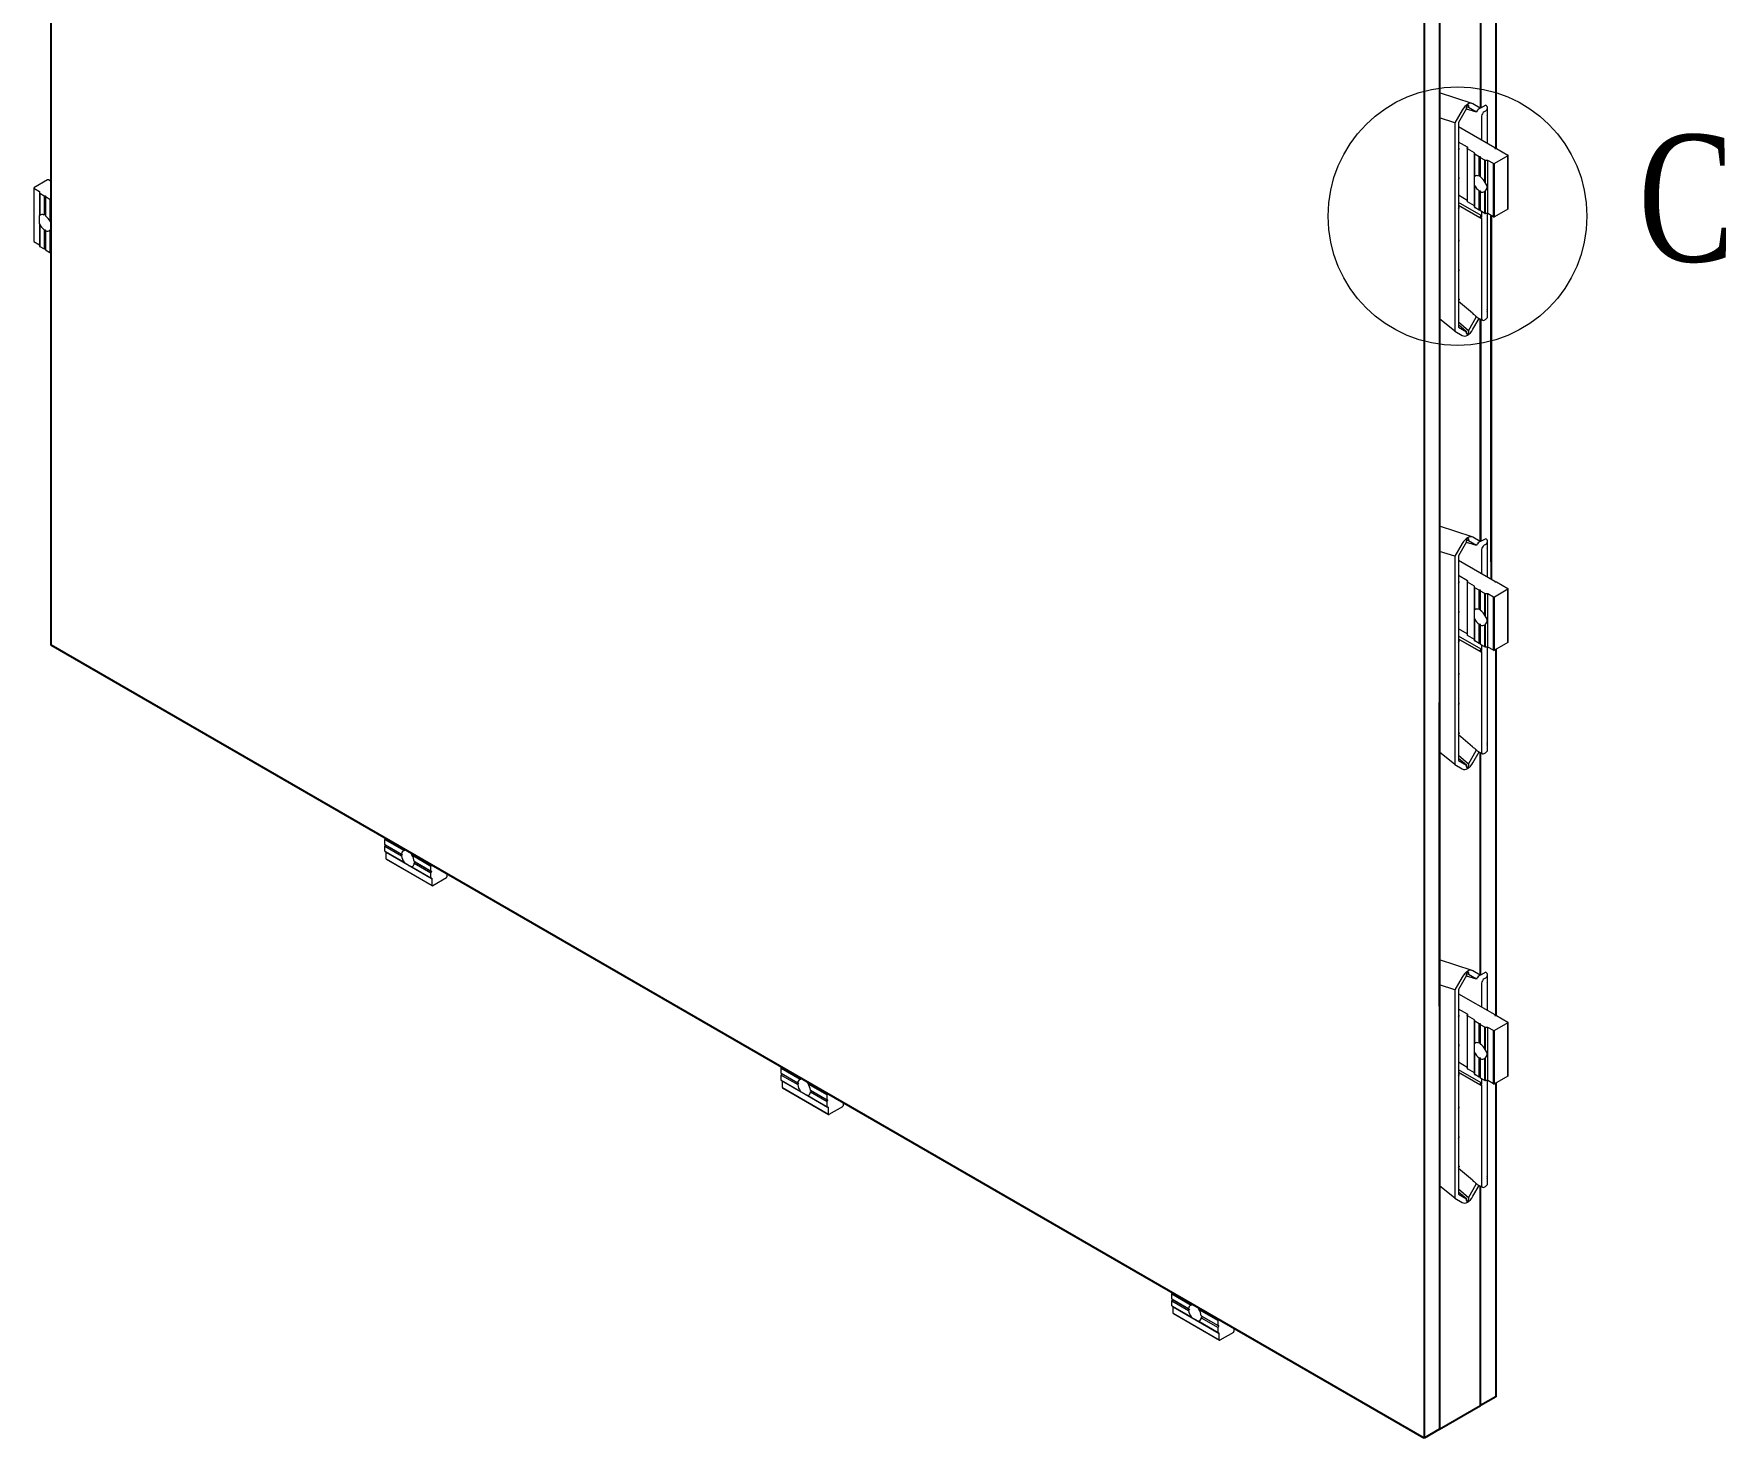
# Model space of a CAD drawing. Header units: millimetres. Extents: x 1489 to 1909, y -347 to 297.
# Drawn here: x 1538.5 to 1585.22, y 43.48 to 82.23 of the extents above; entities that cross this region are included whole.
import ezdxf

# ---------------------------------------------------------------- set-up
doc = ezdxf.new("R2010")
doc.units = ezdxf.units.MM
doc.linetypes.add('CENTER', pattern=[10.16, 6.35, -1.27, 1.27, -1.27])
doc.layers.add('aksesuar', color=1, linetype='Continuous')
doc.styles.add('SLDTEXTSTYLE3', font='TXT', dxfattribs={"width": 0.75})

msp = doc.modelspace()

# ---------------------------------------------------------------- linework, layer by layer
at = {"color": 7, "linetype": 'Continuous', "lineweight": 15}
for p, q in [((1578.204, 80.305), (1577.305, 80.598)), ((1577.722, 79.77), (1577.305, 79.906)), ((1577.927, 80.125), (1577.722, 79.77)), ((1578.051, 80.165), (1577.828, 79.78)), ((1578.209, 80.1), (1578.042, 80.151)), ((1578.101, 80.194), (1578.045, 80.211)), ((1578.327, 80.064), (1578.101, 80.194)), ((1578.429, 80.178), (1578.224, 80.296)), ((1578.429, 80.178), (1578.394, 80.157)), ((1578.436, 80.174), (1578.429, 80.178)), ((1578.578, 80.255), (1578.436, 80.174)), ((1578.464, 79.953), (1578.464, 79.299)), ((1578.571, 80.096), (1578.535, 80.076)), ((1578.622, 79.985), (1578.622, 79.208)), ((1578.629, 80.015), (1578.629, 80.178)), ((1577.722, 79.77), (1577.722, 74.021)), ((1577.828, 79.78), (1577.828, 79.056)), ((1577.828, 79.666), (1578.832, 79.086)), ((1578.078, 79.097), (1577.828, 79.242)), ((1577.828, 79.08), (1577.849, 79.067)), ((1577.843, 79.048), (1577.828, 79.056)), ((1577.828, 79.021), (1577.843, 79.048)), ((1577.828, 79.021), (1577.828, 78.24)), ((1577.843, 79.048), (1577.849, 79.067)), ((1578.07, 79.066), (1578.07, 77.596)), ((1578.072, 79.071), (1578.082, 79.084)), ((1578.268, 78.947), (1578.076, 79.058)), ((1578.076, 77.588), (1578.076, 79.058)), ((1578.832, 79.086), (1578.832, 79.062)), ((1578.832, 79.062), (1578.875, 79.062)), ((1578.875, 79.062), (1579.193, 78.878)), ((1578.268, 78.911), (1578.268, 78.947)), ((1578.268, 78.281), (1578.268, 78.911)), ((1578.394, 78.833), (1578.274, 78.903)), ((1578.274, 78.29), (1578.274, 78.903)), ((1578.436, 78.833), (1578.394, 78.833)), ((1578.394, 78.301), (1578.394, 78.833)), ((1578.436, 78.809), (1578.436, 78.833)), ((1578.556, 78.739), (1578.436, 78.809)), ((1578.436, 78.277), (1578.436, 78.809)), ((1578.556, 78.127), (1578.556, 78.739)), ((1578.633, 78.736), (1578.571, 78.736)), ((1578.571, 78.107), (1578.571, 78.736)), ((1578.79, 78.646), (1578.633, 78.736)), ((1578.633, 77.266), (1578.633, 78.736)), ((1578.79, 77.176), (1578.79, 78.646)), ((1579.193, 78.862), (1578.818, 78.646)), ((1578.818, 77.176), (1578.818, 78.646)), ((1579.193, 77.392), (1579.193, 78.862)), ((1579.199, 77.4), (1579.199, 78.87)), ((1538.874, 78.196), (1538.499, 77.98)), ((1538.98, 78.151), (1538.902, 78.196)), ((1577.828, 78.263), (1577.849, 78.251)), ((1577.843, 78.231), (1577.828, 78.24)), ((1577.828, 78.204), (1577.843, 78.231)), ((1577.828, 78.204), (1577.828, 77.423)), ((1577.843, 78.231), (1577.849, 78.251)), ((1578.268, 78.071), (1578.268, 78.281)), ((1578.268, 77.441), (1578.268, 78.071)), ((1578.274, 77.433), (1578.274, 78.045)), ((1538.499, 77.964), (1538.656, 77.873)), ((1538.499, 77.964), (1538.499, 76.494)), ((1538.656, 77.873), (1538.656, 77.837)), ((1538.656, 77.837), (1538.656, 77.207)), ((1538.661, 77.829), (1538.782, 77.759)), ((1538.661, 77.829), (1538.661, 77.216)), ((1538.782, 77.759), (1538.824, 77.759)), ((1538.782, 77.759), (1538.782, 77.227)), ((1538.824, 77.759), (1538.824, 77.735)), ((1538.824, 77.735), (1538.944, 77.666)), ((1538.824, 77.735), (1538.824, 77.203)), ((1538.944, 77.666), (1538.944, 77.053)), ((1538.958, 77.662), (1538.98, 77.662)), ((1538.958, 77.662), (1538.958, 77.033)), ((1578.07, 77.632), (1577.828, 77.772)), ((1578.45, 77.21), (1577.828, 77.569)), ((1578.268, 77.477), (1578.076, 77.588)), ((1578.394, 77.364), (1578.394, 77.896)), ((1578.436, 77.871), (1578.436, 77.894)), ((1578.436, 77.339), (1578.436, 77.871)), ((1578.556, 77.27), (1578.556, 77.882)), ((1578.571, 77.266), (1578.571, 77.896)), ((1538.656, 76.997), (1538.656, 77.207)), ((1578.415, 77.148), (1577.828, 77.487)), ((1578.45, 77.128), (1577.828, 77.487)), ((1577.828, 77.446), (1577.849, 77.434)), ((1577.843, 77.415), (1577.828, 77.423)), ((1577.828, 77.388), (1577.843, 77.415)), ((1577.828, 77.388), (1577.828, 76.525)), ((1577.843, 77.415), (1577.849, 77.434)), ((1578.394, 77.364), (1578.274, 77.433)), ((1578.436, 77.364), (1578.394, 77.364)), ((1578.415, 77.148), (1578.45, 77.21)), ((1578.449, 77.152), (1578.415, 77.148)), ((1578.45, 77.128), (1578.415, 77.148)), ((1578.556, 77.27), (1578.436, 77.339)), ((1578.464, 77.178), (1578.449, 77.152)), ((1578.449, 77.152), (1578.464, 77.143)), ((1578.45, 77.21), (1578.464, 77.178)), ((1578.464, 77.143), (1578.45, 77.128)), ((1578.464, 77.323), (1578.464, 77.178)), ((1578.464, 77.143), (1578.464, 74.368)), ((1578.633, 77.266), (1578.571, 77.266)), ((1578.622, 77.266), (1578.622, 74.563)), ((1578.79, 77.176), (1578.633, 77.266)), ((1579.193, 77.392), (1578.818, 77.176)), ((1538.656, 76.997), (1538.656, 76.367)), ((1538.661, 76.971), (1538.661, 76.359)), ((1538.782, 76.822), (1538.782, 76.29)), ((1538.824, 76.797), (1538.824, 76.82)), ((1538.824, 76.797), (1538.824, 76.265)), ((1538.944, 76.808), (1538.944, 76.196)), ((1538.958, 76.822), (1538.958, 76.192)), ((1538.499, 76.494), (1538.656, 76.403)), ((1538.661, 76.359), (1538.782, 76.29)), ((1538.782, 76.29), (1538.824, 76.29)), ((1538.824, 76.265), (1538.944, 76.196)), ((1538.958, 76.192), (1538.98, 76.192)), ((1577.828, 76.548), (1577.849, 76.536)), ((1577.843, 76.516), (1577.828, 76.525)), ((1577.828, 76.49), (1577.843, 76.516)), ((1577.828, 76.49), (1577.828, 75.709)), ((1577.843, 76.516), (1577.849, 76.536)), ((1577.828, 75.732), (1577.849, 75.719)), ((1577.843, 75.7), (1577.828, 75.709)), ((1577.828, 75.673), (1577.843, 75.7)), ((1577.843, 75.7), (1577.849, 75.719)), ((1577.828, 75.673), (1577.828, 74.892)), ((1577.828, 74.915), (1577.849, 74.903)), ((1577.843, 74.883), (1577.828, 74.892)), ((1577.828, 74.857), (1577.843, 74.883)), ((1577.828, 74.857), (1577.828, 74.133)), ((1578.209, 74.515), (1577.828, 74.839)), ((1577.849, 74.903), (1577.843, 74.883)), ((1577.722, 74.021), (1577.305, 74.367)), ((1578.101, 74.033), (1578.327, 74.425)), ((1578.224, 74.074), (1578.397, 74.373)), ((1578.344, 74.404), (1578.485, 74.322)), ((1578.535, 74.327), (1578.571, 74.348)), ((1578.629, 74.429), (1578.629, 74.593)), ((1577.722, 74.021), (1577.927, 73.903)), ((1578.101, 74.033), (1577.828, 74.274)), ((1578.051, 74.005), (1577.828, 74.193)), ((1577.828, 74.133), (1578.051, 74.005)), ((1578.204, 68.345), (1577.305, 68.639)), ((1578.101, 68.235), (1578.045, 68.251)), ((1578.327, 68.104), (1578.101, 68.235)), ((1578.429, 68.218), (1578.224, 68.337)), ((1578.429, 68.218), (1578.394, 68.198)), ((1578.436, 68.214), (1578.429, 68.218)), ((1578.578, 68.296), (1578.436, 68.214)), ((1578.629, 68.055), (1578.629, 68.218)), ((1577.722, 67.81), (1577.305, 67.946)), ((1577.927, 68.165), (1577.722, 67.81)), ((1577.722, 67.81), (1577.722, 62.061)), ((1578.051, 68.206), (1577.828, 67.82)), ((1577.828, 67.82), (1577.828, 67.097)), ((1578.209, 68.141), (1578.042, 68.192)), ((1578.464, 67.994), (1578.464, 67.339)), ((1578.571, 68.137), (1578.535, 68.116)), ((1578.622, 68.025), (1578.622, 67.248)), ((1577.828, 67.706), (1578.832, 67.127)), ((1578.078, 67.137), (1577.828, 67.282)), ((1577.828, 67.12), (1577.849, 67.108)), ((1577.843, 67.088), (1577.828, 67.097)), ((1577.828, 67.061), (1577.843, 67.088)), ((1577.828, 67.061), (1577.828, 66.28)), ((1577.843, 67.088), (1577.849, 67.108)), ((1578.07, 67.106), (1578.07, 65.637)), ((1578.072, 67.111), (1578.082, 67.124)), ((1578.268, 66.987), (1578.076, 67.098)), ((1578.076, 65.628), (1578.076, 67.098)), ((1578.268, 66.951), (1578.268, 66.987)), ((1578.268, 66.322), (1578.268, 66.951)), ((1578.394, 66.874), (1578.274, 66.943)), ((1578.274, 66.331), (1578.274, 66.943)), ((1578.436, 66.874), (1578.394, 66.874)), ((1578.394, 66.341), (1578.394, 66.874)), ((1578.436, 66.849), (1578.436, 66.874)), ((1578.556, 66.78), (1578.436, 66.849)), ((1578.436, 66.317), (1578.436, 66.849)), ((1579.193, 66.902), (1578.818, 66.686)), ((1578.832, 67.127), (1578.832, 67.102)), ((1578.832, 67.102), (1578.875, 67.102)), ((1578.875, 67.102), (1579.193, 66.919)), ((1579.193, 65.433), (1579.193, 66.902)), ((1579.199, 65.441), (1579.199, 66.91)), ((1578.556, 66.167), (1578.556, 66.78)), ((1578.633, 66.776), (1578.571, 66.776)), ((1578.571, 66.147), (1578.571, 66.776)), ((1578.79, 66.686), (1578.633, 66.776)), ((1578.633, 65.307), (1578.633, 66.776)), ((1578.79, 65.216), (1578.79, 66.686)), ((1578.818, 65.216), (1578.818, 66.686)), ((1577.828, 66.303), (1577.849, 66.291)), ((1577.843, 66.271), (1577.828, 66.28)), ((1577.828, 66.245), (1577.843, 66.271)), ((1577.828, 66.245), (1577.828, 65.464)), ((1577.843, 66.271), (1577.849, 66.291)), ((1578.268, 66.111), (1578.268, 66.322)), ((1578.268, 65.481), (1578.268, 66.111)), ((1578.274, 65.473), (1578.274, 66.086)), ((1578.394, 65.404), (1578.394, 65.936)), ((1578.436, 65.912), (1578.436, 65.935)), ((1578.436, 65.379), (1578.436, 65.912)), ((1578.556, 65.31), (1578.556, 65.922)), ((1578.571, 65.307), (1578.571, 65.936)), ((1578.07, 65.673), (1577.828, 65.812)), ((1578.45, 65.25), (1577.828, 65.609)), ((1578.415, 65.189), (1577.828, 65.528)), ((1578.45, 65.168), (1577.828, 65.528)), ((1577.828, 65.487), (1577.849, 65.475)), ((1577.843, 65.455), (1577.828, 65.464)), ((1577.828, 65.428), (1577.843, 65.455)), ((1577.828, 65.428), (1577.828, 64.566)), ((1577.843, 65.455), (1577.849, 65.475)), ((1578.268, 65.518), (1578.076, 65.628)), ((1578.394, 65.404), (1578.274, 65.473)), ((1578.436, 65.404), (1578.394, 65.404)), ((1579.193, 65.433), (1578.818, 65.216)), ((1578.415, 65.189), (1578.45, 65.25)), ((1578.449, 65.192), (1578.415, 65.189)), ((1578.45, 65.168), (1578.415, 65.189)), ((1578.556, 65.31), (1578.436, 65.379)), ((1578.464, 65.219), (1578.449, 65.192)), ((1578.449, 65.192), (1578.464, 65.183)), ((1578.45, 65.25), (1578.464, 65.219)), ((1578.464, 65.183), (1578.45, 65.168)), ((1578.464, 65.363), (1578.464, 65.219)), ((1578.464, 65.183), (1578.464, 62.408)), ((1578.633, 65.307), (1578.571, 65.307)), ((1578.622, 65.307), (1578.622, 62.603)), ((1578.79, 65.216), (1578.633, 65.307)), ((1577.828, 64.589), (1577.849, 64.576)), ((1577.843, 64.557), (1577.828, 64.566)), ((1577.828, 64.53), (1577.843, 64.557)), ((1577.828, 64.53), (1577.828, 63.749)), ((1577.843, 64.557), (1577.849, 64.576)), ((1577.828, 63.772), (1577.849, 63.76)), ((1577.843, 63.74), (1577.828, 63.749)), ((1577.828, 63.714), (1577.843, 63.74)), ((1577.828, 63.714), (1577.828, 62.932)), ((1577.843, 63.74), (1577.849, 63.76)), ((1577.828, 62.956), (1577.849, 62.943)), ((1577.843, 62.924), (1577.828, 62.932)), ((1577.828, 62.897), (1577.843, 62.924)), ((1577.828, 62.897), (1577.828, 62.173)), ((1578.209, 62.556), (1577.828, 62.88)), ((1577.849, 62.943), (1577.843, 62.924)), ((1578.629, 62.47), (1578.629, 62.633)), ((1577.722, 62.061), (1577.305, 62.407)), ((1578.101, 62.074), (1577.828, 62.314)), ((1578.051, 62.045), (1577.828, 62.233)), ((1577.828, 62.173), (1578.051, 62.045)), ((1578.101, 62.074), (1578.327, 62.466)), ((1578.224, 62.114), (1578.397, 62.414)), ((1578.344, 62.444), (1578.485, 62.363)), ((1578.535, 62.368), (1578.571, 62.388)), ((1577.722, 62.061), (1577.927, 61.943)), ((1548.189, 59.999), (1548.719, 59.693)), ((1548.189, 59.86), (1548.189, 59.999)), ((1548.189, 59.86), (1548.65, 59.594)), ((1548.21, 59.848), (1548.189, 59.86)), ((1548.189, 59.811), (1548.21, 59.848)), ((1548.189, 59.811), (1548.65, 59.545)), ((1548.189, 59.672), (1548.189, 59.811)), ((1548.193, 60.013), (1548.204, 60.031)), ((1548.193, 60.013), (1548.738, 59.698)), ((1548.21, 59.848), (1548.67, 59.583)), ((1548.189, 59.672), (1548.719, 59.366)), ((1548.193, 59.663), (1548.738, 59.348)), ((1548.224, 59.645), (1548.193, 59.663)), ((1548.224, 59.645), (1549.497, 58.91)), ((1548.224, 59.464), (1548.224, 59.645)), ((1548.224, 59.464), (1549.497, 58.729)), ((1548.228, 59.455), (1549.501, 58.72)), ((1548.921, 59.593), (1549.466, 59.278)), ((1548.931, 59.57), (1549.462, 59.264)), ((1549.001, 59.391), (1549.462, 59.125)), ((1549.001, 59.342), (1549.462, 59.076)), ((1549.023, 59.378), (1549.483, 59.113)), ((1548.921, 59.243), (1549.466, 58.928)), ((1548.931, 59.244), (1549.462, 58.938)), ((1549.462, 59.125), (1549.462, 59.264)), ((1549.483, 59.113), (1549.462, 59.125)), ((1549.462, 59.076), (1549.483, 59.113)), ((1549.462, 58.938), (1549.462, 59.076)), ((1549.466, 59.278), (1549.476, 59.297)), ((1549.497, 58.91), (1549.466, 58.928)), ((1549.497, 58.729), (1549.497, 58.91)), ((1549.886, 58.938), (1549.511, 58.721)), ((1549.9, 59.052), (1549.9, 58.962)), ((1578.204, 56.38), (1577.305, 56.674)), ((1577.927, 56.2), (1577.722, 55.845)), ((1578.051, 56.241), (1577.828, 55.855)), ((1578.209, 56.176), (1578.042, 56.227)), ((1578.101, 56.27), (1578.045, 56.286)), ((1578.327, 56.139), (1578.101, 56.27)), ((1578.429, 56.253), (1578.224, 56.372)), ((1578.429, 56.253), (1578.394, 56.233)), ((1578.436, 56.249), (1578.429, 56.253)), ((1578.578, 56.331), (1578.436, 56.249)), ((1578.571, 56.172), (1578.535, 56.151)), ((1578.629, 56.09), (1578.629, 56.253)), ((1577.722, 55.845), (1577.305, 55.981)), ((1577.722, 55.845), (1577.722, 50.096)), ((1577.828, 55.855), (1577.828, 55.132)), ((1577.828, 55.741), (1578.832, 55.162)), ((1578.464, 56.029), (1578.464, 55.374)), ((1578.622, 56.06), (1578.622, 55.283)), ((1578.078, 55.172), (1577.828, 55.317)), ((1577.828, 55.155), (1577.849, 55.143)), ((1577.843, 55.123), (1577.828, 55.132)), ((1577.843, 55.123), (1577.849, 55.143)), ((1578.07, 55.141), (1578.07, 53.672)), ((1578.072, 55.146), (1578.082, 55.159)), ((1578.268, 55.022), (1578.076, 55.133)), ((1578.076, 53.663), (1578.076, 55.133)), ((1578.832, 55.162), (1578.832, 55.137)), ((1578.832, 55.137), (1578.875, 55.137)), ((1578.875, 55.137), (1579.193, 54.954)), ((1577.828, 55.096), (1577.843, 55.123)), ((1577.828, 55.096), (1577.828, 54.315)), ((1578.268, 54.986), (1578.268, 55.022)), ((1578.268, 54.357), (1578.268, 54.986)), ((1578.394, 54.909), (1578.274, 54.978)), ((1578.274, 54.366), (1578.274, 54.978)), ((1578.436, 54.909), (1578.394, 54.909)), ((1578.394, 54.376), (1578.394, 54.909)), ((1578.436, 54.884), (1578.436, 54.909)), ((1578.556, 54.815), (1578.436, 54.884)), ((1578.436, 54.352), (1578.436, 54.884)), ((1578.556, 54.202), (1578.556, 54.815)), ((1578.633, 54.811), (1578.571, 54.811)), ((1578.571, 54.182), (1578.571, 54.811)), ((1578.79, 54.721), (1578.633, 54.811)), ((1578.633, 53.342), (1578.633, 54.811)), ((1578.79, 53.251), (1578.79, 54.721)), ((1579.193, 54.937), (1578.818, 54.721)), ((1578.818, 53.251), (1578.818, 54.721)), ((1579.193, 53.468), (1579.193, 54.937)), ((1579.199, 53.476), (1579.199, 54.945)), ((1577.828, 54.338), (1577.849, 54.326)), ((1577.843, 54.306), (1577.828, 54.315)), ((1577.828, 54.28), (1577.843, 54.306)), ((1577.828, 54.28), (1577.828, 53.499)), ((1577.843, 54.306), (1577.849, 54.326)), ((1578.268, 54.146), (1578.268, 54.357)), ((1578.07, 53.708), (1577.828, 53.847)), ((1578.268, 53.516), (1578.268, 54.146)), ((1578.274, 53.508), (1578.274, 54.121)), ((1578.394, 53.439), (1578.394, 53.971)), ((1578.436, 53.947), (1578.436, 53.97)), ((1578.436, 53.414), (1578.436, 53.947)), ((1578.556, 53.345), (1578.556, 53.957)), ((1578.571, 53.342), (1578.571, 53.971)), ((1559.127, 53.684), (1559.657, 53.378)), ((1559.127, 53.546), (1559.127, 53.684)), ((1559.127, 53.546), (1559.588, 53.28)), ((1559.148, 53.533), (1559.127, 53.546)), ((1559.127, 53.497), (1559.148, 53.533)), ((1559.127, 53.497), (1559.588, 53.231)), ((1559.127, 53.358), (1559.127, 53.497)), ((1559.127, 53.358), (1559.657, 53.052)), ((1559.131, 53.698), (1559.142, 53.717)), ((1559.131, 53.698), (1559.676, 53.384)), ((1559.131, 53.349), (1559.676, 53.034)), ((1559.162, 53.331), (1559.131, 53.349)), ((1559.148, 53.533), (1559.608, 53.268)), ((1559.162, 53.331), (1560.435, 52.596)), ((1559.162, 53.15), (1559.162, 53.331)), ((1559.859, 53.278), (1560.404, 52.964)), ((1578.45, 53.285), (1577.828, 53.644)), ((1578.415, 53.224), (1577.828, 53.563)), ((1578.45, 53.203), (1577.828, 53.563)), ((1577.828, 53.522), (1577.849, 53.51)), ((1577.843, 53.49), (1577.828, 53.499)), ((1577.828, 53.463), (1577.843, 53.49)), ((1577.828, 53.463), (1577.828, 52.601)), ((1577.843, 53.49), (1577.849, 53.51)), ((1578.268, 53.553), (1578.076, 53.663)), ((1578.394, 53.439), (1578.274, 53.508)), ((1578.436, 53.439), (1578.394, 53.439)), ((1578.415, 53.224), (1578.45, 53.285)), ((1578.556, 53.345), (1578.436, 53.414)), ((1578.45, 53.285), (1578.464, 53.254)), ((1578.464, 53.398), (1578.464, 53.254)), ((1578.633, 53.342), (1578.571, 53.342)), ((1578.622, 53.342), (1578.622, 50.638)), ((1578.79, 53.251), (1578.633, 53.342)), ((1579.193, 53.468), (1578.818, 53.251)), ((1559.162, 53.15), (1560.435, 52.415)), ((1559.167, 53.14), (1560.439, 52.406)), ((1559.859, 52.929), (1560.404, 52.614)), ((1559.869, 53.256), (1560.4, 52.95)), ((1559.869, 52.929), (1560.4, 52.623)), ((1559.939, 53.077), (1560.4, 52.811)), ((1559.939, 53.028), (1560.4, 52.762)), ((1559.961, 53.064), (1560.421, 52.799)), ((1560.4, 52.811), (1560.4, 52.95)), ((1560.421, 52.799), (1560.4, 52.811)), ((1560.4, 52.762), (1560.421, 52.799)), ((1560.404, 52.964), (1560.415, 52.982)), ((1578.449, 53.227), (1578.415, 53.224)), ((1578.45, 53.203), (1578.415, 53.224)), ((1578.464, 53.254), (1578.449, 53.227)), ((1578.449, 53.227), (1578.464, 53.218)), ((1578.464, 53.218), (1578.45, 53.203)), ((1578.464, 53.218), (1578.464, 50.443)), ((1560.4, 52.623), (1560.4, 52.762)), ((1560.435, 52.596), (1560.404, 52.614)), ((1560.435, 52.415), (1560.435, 52.596)), ((1560.824, 52.623), (1560.449, 52.407)), ((1560.838, 52.738), (1560.838, 52.648)), ((1577.828, 52.624), (1577.849, 52.611)), ((1577.843, 52.592), (1577.828, 52.601)), ((1577.828, 52.565), (1577.843, 52.592)), ((1577.828, 52.565), (1577.828, 51.784)), ((1577.843, 52.592), (1577.849, 52.611)), ((1577.828, 51.807), (1577.849, 51.795)), ((1577.843, 51.775), (1577.828, 51.784)), ((1577.828, 51.749), (1577.843, 51.775)), ((1577.828, 51.749), (1577.828, 50.967)), ((1577.843, 51.775), (1577.849, 51.795)), ((1577.828, 50.991), (1577.849, 50.978)), ((1577.843, 50.959), (1577.828, 50.967)), ((1577.828, 50.932), (1577.843, 50.959)), ((1577.828, 50.932), (1577.828, 50.208)), ((1577.849, 50.978), (1577.843, 50.959)), ((1578.209, 50.591), (1577.828, 50.915)), ((1578.101, 50.109), (1578.327, 50.501)), ((1578.344, 50.479), (1578.485, 50.398)), ((1578.629, 50.505), (1578.629, 50.668)), ((1577.722, 50.096), (1577.305, 50.442)), ((1577.722, 50.096), (1577.927, 49.978)), ((1578.101, 50.109), (1577.828, 50.349)), ((1578.051, 50.08), (1577.828, 50.268)), ((1577.828, 50.208), (1578.051, 50.08)), ((1578.224, 50.149), (1578.397, 50.449)), ((1578.535, 50.403), (1578.571, 50.423)), ((1569.915, 47.457), (1570.446, 47.15)), ((1569.915, 47.318), (1569.915, 47.457)), ((1569.915, 47.318), (1570.376, 47.052)), ((1569.936, 47.306), (1569.915, 47.318)), ((1569.915, 47.269), (1569.936, 47.306)), ((1569.915, 47.269), (1570.376, 47.003)), ((1569.915, 47.13), (1569.915, 47.269)), ((1569.919, 47.471), (1569.93, 47.489)), ((1569.919, 47.471), (1570.465, 47.156)), ((1569.936, 47.306), (1570.396, 47.04)), ((1569.915, 47.13), (1570.446, 46.824)), ((1569.919, 47.121), (1570.465, 46.806)), ((1569.951, 47.103), (1569.919, 47.121)), ((1569.951, 47.103), (1571.223, 46.368)), ((1569.951, 46.922), (1569.951, 47.103)), ((1569.951, 46.922), (1571.223, 46.187)), ((1569.955, 46.913), (1571.227, 46.178)), ((1570.647, 47.05), (1571.192, 46.736)), ((1570.658, 47.028), (1571.188, 46.722)), ((1570.727, 46.849), (1571.188, 46.583)), ((1570.727, 46.8), (1571.188, 46.534)), ((1570.75, 46.836), (1571.209, 46.571)), ((1571.188, 46.583), (1571.188, 46.722)), ((1571.192, 46.736), (1571.203, 46.754)), ((1570.647, 46.701), (1571.192, 46.386)), ((1570.658, 46.701), (1571.188, 46.395)), ((1571.209, 46.571), (1571.188, 46.583)), ((1571.188, 46.534), (1571.209, 46.571)), ((1571.188, 46.395), (1571.188, 46.534)), ((1571.223, 46.368), (1571.192, 46.386)), ((1571.223, 46.187), (1571.223, 46.368)), ((1571.612, 46.395), (1571.237, 46.179)), ((1571.626, 46.51), (1571.626, 46.42))]:
    msp.add_line(p, q, dxfattribs=at)
at = {"color": 8, "linetype": 'Continuous', "lineweight": 15}
for p, q in [((1578.078, 79.079), (1578.078, 79.097)), ((1578.078, 67.12), (1578.078, 67.137)), ((1578.078, 55.155), (1578.078, 55.172))]:
    msp.add_line(p, q, dxfattribs=at)
at = {"color": 7, "linetype": 'Continuous', "lineweight": 15, "flags": 128}
for points in [[(1578.101, 80.194), (1578.107, 80.209), (1578.11, 80.221), (1578.111, 80.231), (1578.108, 80.243), (1578.101, 80.252), (1578.096, 80.254), (1578.089, 80.254), (1578.083, 80.253), (1578.076, 80.25), (1578.069, 80.245), (1578.062, 80.238), (1578.055, 80.23), (1578.05, 80.222), (1578.043, 80.205), (1578.04, 80.19), (1578.041, 80.181), (1578.044, 80.173), (1578.051, 80.165)], [(1578.076, 79.058), (1578.074, 79.059), (1578.072, 79.061), (1578.071, 79.062), (1578.07, 79.064), (1578.07, 79.066), (1578.07, 79.068), (1578.07, 79.069), (1578.072, 79.071)], [(1578.082, 79.084), (1578.083, 79.086), (1578.084, 79.087), (1578.084, 79.089), (1578.084, 79.091), (1578.083, 79.093), (1578.082, 79.094), (1578.08, 79.096), (1578.078, 79.097)], [(1578.051, 74.005), (1578.044, 73.99), (1578.041, 73.978), (1578.04, 73.968), (1578.043, 73.956), (1578.05, 73.947), (1578.055, 73.945), (1578.062, 73.945), (1578.069, 73.946), (1578.076, 73.949), (1578.083, 73.954), (1578.089, 73.961), (1578.096, 73.968), (1578.101, 73.977), (1578.108, 73.994), (1578.111, 74.008), (1578.11, 74.018), (1578.107, 74.026), (1578.101, 74.033)], [(1578.101, 68.235), (1578.107, 68.25), (1578.11, 68.261), (1578.111, 68.271), (1578.108, 68.283), (1578.101, 68.292), (1578.096, 68.294), (1578.089, 68.295), (1578.083, 68.293), (1578.076, 68.29), (1578.069, 68.285), (1578.062, 68.279), (1578.055, 68.271), (1578.05, 68.262), (1578.043, 68.245), (1578.04, 68.231), (1578.041, 68.221), (1578.044, 68.213), (1578.051, 68.206)], [(1578.076, 67.098), (1578.074, 67.1), (1578.072, 67.101), (1578.071, 67.103), (1578.07, 67.104), (1578.07, 67.106), (1578.07, 67.108), (1578.07, 67.11), (1578.072, 67.111)], [(1578.082, 67.124), (1578.083, 67.126), (1578.084, 67.128), (1578.084, 67.13), (1578.084, 67.131), (1578.083, 67.133), (1578.082, 67.135), (1578.08, 67.136), (1578.078, 67.137)], [(1578.051, 62.045), (1578.044, 62.03), (1578.041, 62.019), (1578.04, 62.008), (1578.043, 61.996), (1578.05, 61.988), (1578.055, 61.985), (1578.062, 61.985), (1578.069, 61.986), (1578.076, 61.99), (1578.083, 61.995), (1578.089, 62.001), (1578.096, 62.009), (1578.101, 62.017), (1578.108, 62.034), (1578.111, 62.049), (1578.11, 62.059), (1578.107, 62.067), (1578.101, 62.074)], [(1578.101, 56.27), (1578.107, 56.285), (1578.11, 56.296), (1578.111, 56.306), (1578.108, 56.318), (1578.101, 56.327), (1578.096, 56.329), (1578.089, 56.33), (1578.083, 56.328), (1578.076, 56.325), (1578.069, 56.32), (1578.062, 56.314), (1578.055, 56.306), (1578.05, 56.297), (1578.043, 56.28), (1578.04, 56.266), (1578.041, 56.256), (1578.044, 56.248), (1578.051, 56.241)], [(1578.076, 55.133), (1578.074, 55.135), (1578.072, 55.136), (1578.071, 55.138), (1578.07, 55.139), (1578.07, 55.141), (1578.07, 55.143), (1578.07, 55.145), (1578.072, 55.146)], [(1578.082, 55.159), (1578.083, 55.161), (1578.084, 55.163), (1578.084, 55.165), (1578.084, 55.166), (1578.083, 55.168), (1578.082, 55.17), (1578.08, 55.171), (1578.078, 55.172)], [(1578.051, 50.08), (1578.044, 50.065), (1578.041, 50.054), (1578.04, 50.043), (1578.043, 50.031), (1578.05, 50.023), (1578.055, 50.02), (1578.062, 50.02), (1578.069, 50.021), (1578.076, 50.025), (1578.083, 50.03), (1578.089, 50.036), (1578.096, 50.044), (1578.101, 50.052), (1578.108, 50.069), (1578.111, 50.084), (1578.11, 50.094), (1578.107, 50.102), (1578.101, 50.109)]]:
    msp.add_lwpolyline(points, dxfattribs=at)
at = {"color": 0, "linetype": 'CENTER', "lineweight": 0, "ltscale": 5}
msp.add_circle((1577.799, 77.196), 3.572, dxfattribs=at)
at = {"color": 7, "linetype": 'Continuous', "lineweight": 15}
for centre, radius, start, end in [((1578.479, 80.026), 0.156, 122.9065, 166.0921), ((1578.618, 79.946), 0.154, 122.6057, 177.3943), ((1578.541, 80.177), 0.0863, 290.1558, 64.8813), ((1578.559, 80.015), 0.0699, 334.3499, 359.8169), ((1578.278, 78.912), 0.0101, 185.6948, 245.6253), ((1578.57, 78.765), 0.0289, 241.9598, 271.1441), ((1578.804, 78.673), 0.0307, 242.6097, 297.3903), ((1579.19, 78.87), 0.00873, 290.7834, 69.2166), ((1538.888, 78.169), 0.0307, 62.6097, 117.3903), ((1578.341, 78.209), 0.106, 60.4996, 129.7533), ((1578.63, 78.209), 0.392, 204.6184, 232.9573), ((1578.2, 77.964), 0.392, 24.6184, 52.9573), ((1538.666, 77.838), 0.0101, 185.6948, 245.6253), ((1538.958, 77.691), 0.0289, 241.9598, 271.1441), ((1578.079, 77.597), 0.00986, 185.0215, 246.2986), ((1578.488, 77.964), 0.106, 240.4996, 309.7533), ((1538.729, 77.135), 0.106, 60.4996, 129.7533), ((1538.588, 76.89), 0.392, 24.6184, 52.9573), ((1578.278, 77.442), 0.0101, 185.6948, 245.6253), ((1578.57, 77.295), 0.0289, 241.9598, 271.1441), ((1578.804, 77.203), 0.0307, 242.6097, 297.3903), ((1579.189, 77.401), 0.0101, 294.3747, 354.3052), ((1539.018, 77.135), 0.392, 204.6184, 232.9573), ((1538.876, 76.89), 0.106, 240.4996, 309.7533), ((1538.666, 76.368), 0.0101, 185.6948, 245.6253), ((1538.958, 76.221), 0.0289, 241.9598, 271.1441), ((1578.364, 74.437), 0.0392, 197.7637, 238.5493), ((1578.508, 74.361), 0.0437, 170.7862, 309.2032), ((1578.531, 74.438), 0.0991, 293.8755, 354.8039), ((1578.559, 74.593), 0.0698, 334.5133, 25.4867), ((1578.541, 68.218), 0.0863, 290.1558, 64.8813), ((1578.479, 68.066), 0.156, 122.9065, 166.0921), ((1578.618, 67.987), 0.154, 122.6057, 177.3943), ((1578.559, 68.055), 0.0699, 334.3499, 359.8169), ((1578.278, 66.952), 0.0101, 185.6948, 245.6253), ((1579.19, 66.91), 0.00873, 290.7834, 69.2166), ((1578.341, 66.249), 0.106, 60.4996, 129.7533), ((1578.57, 66.805), 0.0289, 241.9598, 271.1441), ((1578.804, 66.713), 0.0307, 242.6097, 297.3903), ((1578.63, 66.249), 0.392, 204.6184, 232.9573), ((1578.2, 66.004), 0.392, 24.6184, 52.9573), ((1578.488, 66.004), 0.106, 240.4996, 309.7533), ((1578.079, 65.637), 0.00986, 185.0215, 246.2986), ((1578.278, 65.482), 0.0101, 185.6948, 245.6253), ((1579.189, 65.442), 0.0101, 294.3747, 354.3052), ((1578.57, 65.336), 0.0289, 241.9598, 271.1441), ((1578.804, 65.243), 0.0307, 242.6097, 297.3903), ((1578.559, 62.633), 0.0698, 334.5133, 25.4867), ((1578.364, 62.478), 0.0392, 197.7637, 238.5493), ((1578.508, 62.401), 0.0437, 170.7862, 309.2032), ((1578.531, 62.479), 0.0991, 293.8755, 354.8039), ((1548.218, 59.998), 0.0289, 148.8563, 178.0435), ((1548.199, 59.671), 0.0101, 174.3796, 234.302), ((1548.234, 59.463), 0.00986, 173.7012, 234.9867), ((1548.756, 59.593), 0.106, 110.2599, 179.5049), ((1549.039, 59.593), 0.392, 187.0437, 215.3811), ((1548.612, 59.343), 0.392, 7.0437, 35.3811), ((1548.895, 59.343), 0.106, 290.2599, 359.5049), ((1549.49, 59.263), 0.0289, 148.8563, 178.0435), ((1549.472, 58.937), 0.0101, 174.3796, 234.302), ((1549.869, 58.963), 0.0307, 302.6055, 357.3945), ((1549.506, 58.728), 0.00873, 170.786, 309.2033), ((1578.479, 56.101), 0.156, 122.9065, 166.0921), ((1578.618, 56.022), 0.154, 122.6057, 177.3943), ((1578.541, 56.253), 0.0863, 290.1558, 64.8813), ((1578.559, 56.09), 0.0699, 334.3499, 359.8169), ((1578.278, 54.987), 0.0101, 185.6948, 245.6253), ((1578.57, 54.84), 0.0289, 241.9598, 271.1441), ((1578.804, 54.748), 0.0307, 242.6097, 297.3903), ((1579.19, 54.945), 0.00873, 290.7834, 69.2166), ((1578.341, 54.284), 0.106, 60.4996, 129.7533), ((1578.2, 54.039), 0.392, 24.6184, 52.9573), ((1578.63, 54.284), 0.392, 204.6184, 232.9573), ((1578.488, 54.039), 0.106, 240.4996, 309.7533), ((1559.156, 53.683), 0.0289, 148.8563, 178.0435), ((1559.137, 53.357), 0.0101, 174.3796, 234.302), ((1559.694, 53.279), 0.106, 110.2599, 179.5049), ((1578.079, 53.672), 0.00986, 185.0215, 246.2986), ((1578.278, 53.517), 0.0101, 185.6948, 245.6253), ((1578.57, 53.371), 0.0289, 241.9598, 271.1441), ((1579.189, 53.477), 0.0101, 294.3747, 354.3052), ((1559.172, 53.149), 0.00986, 173.7012, 234.9867), ((1559.977, 53.279), 0.392, 187.0437, 215.3811), ((1559.55, 53.029), 0.392, 7.0437, 35.3811), ((1559.833, 53.029), 0.106, 290.2599, 359.5049), ((1560.429, 52.949), 0.0289, 148.8563, 178.0435), ((1578.804, 53.278), 0.0307, 242.6097, 297.3903), ((1560.41, 52.622), 0.0101, 174.3796, 234.302), ((1560.444, 52.413), 0.00873, 170.786, 309.2033), ((1560.808, 52.649), 0.0307, 302.6055, 357.3945), ((1578.364, 50.513), 0.0392, 197.7637, 238.5493), ((1578.531, 50.514), 0.0991, 293.8755, 354.8039), ((1578.559, 50.668), 0.0698, 334.5133, 25.4867), ((1578.508, 50.436), 0.0437, 170.7862, 309.2032), ((1569.944, 47.456), 0.0289, 148.8563, 178.0435), ((1569.925, 47.129), 0.0101, 174.3796, 234.302), ((1569.96, 46.921), 0.00986, 173.7012, 234.9867), ((1570.482, 47.051), 0.106, 110.2599, 179.5049), ((1570.765, 47.051), 0.392, 187.0437, 215.3811), ((1570.338, 46.801), 0.392, 7.0437, 35.3811), ((1570.621, 46.801), 0.106, 290.2599, 359.5049), ((1571.217, 46.721), 0.0289, 148.8563, 178.0435), ((1571.198, 46.394), 0.0101, 174.3796, 234.302), ((1571.596, 46.421), 0.0307, 302.6055, 357.3945), ((1571.232, 46.186), 0.00873, 170.786, 309.2033)]:
    msp.add_arc(centre, radius, start, end, dxfattribs=at)
for centre, major_axis, ratio, start_param, end_param in [((1578.076, 80.031), (0.146, 0.266), 0.577071, 6.271553, 7.819226), ((1578.58, 79.968), (0.477, -0.161), 0.02282, 2.138382, 2.468916), ((1578.436, 78.098), (0.354, 0), 0.577382, 1.570796, 1.691086), ((1578.268, 78.001), (0.354, 0), 0.577382, 5.740972, 6.825399), ((1578.436, 78.098), (0.354, 0), 0.577382, 4.592099, 4.712389), ((1538.824, 77.025), (0.354, 0), 0.577382, 1.570796, 1.691086), ((1538.824, 77.025), (0.354, 0), 0.577382, 4.592099, 4.712389), ((1538.656, 76.927), (0.354, 0), 0.577382, 0.411383, 0.542213), ((1538.656, 76.927), (0.354, 0), 0.577382, 5.740972, 5.871802), ((1578.58, 74.383), (0.474, -0.274), 0.182607, 3.926985, 4.257519), ((1578.076, 74.167), (0.146, 0.266), 0.577071, 3.12996, 4.677633), ((1578.076, 68.072), (0.146, 0.266), 0.577071, 6.271553, 7.819226), ((1578.58, 68.008), (0.477, -0.161), 0.02282, 2.138382, 2.468916), ((1578.436, 66.139), (0.354, 0), 0.577382, 1.570796, 1.691086), ((1578.436, 66.139), (0.354, 0), 0.577382, 4.592099, 4.712389), ((1578.268, 66.042), (0.354, 0), 0.577382, 5.740972, 6.825399), ((1578.58, 62.423), (0.474, -0.274), 0.182607, 3.926985, 4.257519), ((1578.076, 62.208), (0.146, 0.266), 0.577071, 3.12996, 4.677633), ((1548.846, 59.48), (0.25, -0.144), 0.00007, 3.806742, 3.927031), ((1548.846, 59.48), (0.177, 0.306), 0.577335, 1.570837, 1.691127), ((1548.678, 59.383), (0.177, 0.306), 0.577335, 0.410797, 0.542254), ((1548.678, 59.383), (0.25, -0.144), 0.00007, 4.955614, 6.040041), ((1548.678, 59.383), (0.177, 0.306), 0.577335, 5.741012, 5.87247), ((1548.846, 59.48), (0.25, -0.144), 0.00007, 0.785439, 0.905729), ((1548.846, 59.48), (0.177, 0.306), 0.577335, 4.59214, 4.71243), ((1578.076, 56.107), (0.146, 0.266), 0.577071, 6.271553, 7.819226), ((1578.58, 56.043), (0.477, -0.161), 0.02282, 2.138382, 2.468916), ((1578.436, 54.174), (0.354, 0), 0.577382, 1.570796, 1.691086), ((1578.436, 54.174), (0.354, 0), 0.577382, 4.592099, 4.712389), ((1578.268, 54.077), (0.354, 0), 0.577382, 5.740972, 6.825399), ((1559.785, 53.166), (0.25, -0.144), 0.00007, 3.806742, 3.927031), ((1559.785, 53.166), (0.177, 0.306), 0.577335, 1.570837, 1.691127), ((1559.616, 53.069), (0.177, 0.306), 0.577335, 0.410797, 0.542254), ((1559.616, 53.069), (0.177, 0.306), 0.577335, 5.741012, 5.87247), ((1559.616, 53.069), (0.25, -0.144), 0.00007, 4.955614, 6.040041), ((1559.785, 53.166), (0.25, -0.144), 0.00007, 0.785439, 0.905729), ((1559.785, 53.166), (0.177, 0.306), 0.577335, 4.59214, 4.71243), ((1578.58, 50.458), (0.474, -0.274), 0.182607, 3.926985, 4.257519), ((1578.076, 50.243), (0.146, 0.266), 0.577071, 3.12996, 4.677633), ((1570.573, 46.938), (0.25, -0.144), 0.00007, 3.806742, 3.927031), ((1570.573, 46.938), (0.177, 0.306), 0.577335, 1.570837, 1.691127), ((1570.404, 46.841), (0.177, 0.306), 0.577335, 0.410797, 0.542254), ((1570.404, 46.841), (0.25, -0.144), 0.00007, 4.955614, 6.040041), ((1570.404, 46.841), (0.177, 0.306), 0.577335, 5.741012, 5.87247), ((1570.573, 46.938), (0.25, -0.144), 0.00007, 0.785439, 0.905729), ((1570.573, 46.938), (0.177, 0.306), 0.577335, 4.59214, 4.71243)]:
    msp.add_ellipse(centre, major_axis=major_axis, ratio=ratio, start_param=start_param, end_param=end_param, dxfattribs=at)
for points, knots in [([(1578.268, 78.281), (1578.268, 78.283), (1578.269, 78.286), (1578.272, 78.289), (1578.274, 78.29)], [0, 0, 0, 0, 0.632191, 1, 1, 1, 1]), ([(1578.274, 78.045), (1578.271, 78.051), (1578.268, 78.06), (1578.268, 78.068), (1578.268, 78.071)], [0, 0, 0, 0, 0.733503, 1, 1, 1, 1]), ([(1578.556, 78.127), (1578.559, 78.121), (1578.564, 78.114), (1578.569, 78.108), (1578.571, 78.107)], [0, 0, 0, 0, 0.733503, 1, 1, 1, 1]), ([(1578.571, 77.896), (1578.567, 77.893), (1578.562, 77.887), (1578.558, 77.883), (1578.556, 77.882)], [0, 0, 0, 0, 0.632191, 1, 1, 1, 1]), ([(1538.656, 77.207), (1538.656, 77.209), (1538.657, 77.212), (1538.66, 77.215), (1538.661, 77.216)], [0, 0, 0, 0, 0.632191, 1, 1, 1, 1]), ([(1538.661, 76.971), (1538.659, 76.977), (1538.656, 76.986), (1538.656, 76.994), (1538.656, 76.997)], [0, 0, 0, 0, 0.733503, 1, 1, 1, 1]), ([(1538.944, 77.053), (1538.947, 77.047), (1538.951, 77.04), (1538.957, 77.034), (1538.958, 77.033)], [0, 0, 0, 0, 0.733503, 1, 1, 1, 1]), ([(1538.958, 76.822), (1538.955, 76.819), (1538.95, 76.813), (1538.946, 76.81), (1538.944, 76.808)], [0, 0, 0, 0, 0.632191, 1, 1, 1, 1]), ([(1578.268, 66.322), (1578.268, 66.323), (1578.269, 66.326), (1578.272, 66.329), (1578.274, 66.331)], [0, 0, 0, 0, 0.632191, 1, 1, 1, 1]), ([(1578.274, 66.086), (1578.271, 66.092), (1578.268, 66.1), (1578.268, 66.109), (1578.268, 66.111)], [0, 0, 0, 0, 0.733503, 1, 1, 1, 1]), ([(1578.556, 66.167), (1578.559, 66.162), (1578.564, 66.154), (1578.569, 66.148), (1578.571, 66.147)], [0, 0, 0, 0, 0.733503, 1, 1, 1, 1]), ([(1578.571, 65.936), (1578.567, 65.933), (1578.562, 65.928), (1578.558, 65.924), (1578.556, 65.922)], [0, 0, 0, 0, 0.632191, 1, 1, 1, 1]), ([(1548.719, 59.693), (1548.723, 59.694), (1548.729, 59.695), (1548.736, 59.698), (1548.738, 59.698)], [0, 0, 0, 0, 0.733503, 1, 1, 1, 1]), ([(1548.738, 59.348), (1548.734, 59.352), (1548.726, 59.357), (1548.721, 59.364), (1548.719, 59.366)], [0, 0, 0, 0, 0.632191, 1, 1, 1, 1]), ([(1548.921, 59.593), (1548.922, 59.588), (1548.925, 59.58), (1548.93, 59.573), (1548.931, 59.57)], [0, 0, 0, 0, 0.632191, 1, 1, 1, 1]), ([(1548.931, 59.244), (1548.928, 59.243), (1548.923, 59.242), (1548.921, 59.243), (1548.921, 59.243)], [0, 0, 0, 0, 0.733503, 1, 1, 1, 1]), ([(1578.268, 54.357), (1578.268, 54.358), (1578.269, 54.361), (1578.272, 54.364), (1578.274, 54.366)], [0, 0, 0, 0, 0.632191, 1, 1, 1, 1]), ([(1578.556, 54.202), (1578.559, 54.197), (1578.564, 54.189), (1578.569, 54.183), (1578.571, 54.182)], [0, 0, 0, 0, 0.733503, 1, 1, 1, 1]), ([(1578.274, 54.121), (1578.271, 54.127), (1578.268, 54.135), (1578.268, 54.144), (1578.268, 54.146)], [0, 0, 0, 0, 0.733503, 1, 1, 1, 1]), ([(1578.571, 53.971), (1578.567, 53.968), (1578.562, 53.963), (1578.558, 53.959), (1578.556, 53.957)], [0, 0, 0, 0, 0.632191, 1, 1, 1, 1]), ([(1559.657, 53.378), (1559.661, 53.379), (1559.667, 53.381), (1559.674, 53.383), (1559.676, 53.384)], [0, 0, 0, 0, 0.733503, 1, 1, 1, 1]), ([(1559.859, 53.278), (1559.86, 53.273), (1559.863, 53.266), (1559.868, 53.259), (1559.869, 53.256)], [0, 0, 0, 0, 0.632191, 1, 1, 1, 1]), ([(1559.676, 53.034), (1559.672, 53.037), (1559.665, 53.042), (1559.659, 53.049), (1559.657, 53.052)], [0, 0, 0, 0, 0.632191, 1, 1, 1, 1]), ([(1559.869, 52.929), (1559.866, 52.929), (1559.862, 52.928), (1559.859, 52.928), (1559.859, 52.929)], [0, 0, 0, 0, 0.733503, 1, 1, 1, 1]), ([(1570.446, 47.15), (1570.45, 47.152), (1570.455, 47.153), (1570.463, 47.155), (1570.465, 47.156)], [0, 0, 0, 0, 0.733503, 1, 1, 1, 1]), ([(1570.465, 46.806), (1570.46, 46.809), (1570.453, 46.814), (1570.447, 46.821), (1570.446, 46.824)], [0, 0, 0, 0, 0.632191, 1, 1, 1, 1]), ([(1570.647, 47.05), (1570.649, 47.046), (1570.651, 47.038), (1570.656, 47.031), (1570.658, 47.028)], [0, 0, 0, 0, 0.632191, 1, 1, 1, 1]), ([(1570.658, 46.701), (1570.654, 46.701), (1570.65, 46.7), (1570.648, 46.701), (1570.647, 46.701)], [0, 0, 0, 0, 0.733503, 1, 1, 1, 1])]:
    msp.add_open_spline(points, degree=3, knots=knots, dxfattribs=at)
at = {"layer": 'aksesuar', "color": 140}
for p, q in [((1538.98, 65.356), (1538.98, 109.123)), ((1578.86, 88.386), (1578.86, 79.062)), ((1578.436, 88.141), (1578.436, 80.174)), ((1577.305, 87.488), (1577.305, 43.721)), ((1576.881, 87.243), (1576.881, 43.477)), ((1578.733, 67.659), (1578.733, 77.208)), ((1578.733, 77.208), (1578.733, 67.184)), ((1578.436, 68.214), (1578.436, 74.351)), ((1578.436, 74.351), (1578.436, 68.214)), ((1576.881, 43.477), (1538.98, 65.356)), ((1578.86, 65.241), (1578.86, 55.137)), ((1577.305, 55.398), (1577.305, 63.776)), ((1578.436, 56.249), (1578.436, 62.391)), ((1578.86, 53.276), (1578.86, 44.619)), ((1578.436, 44.375), (1578.436, 50.426)), ((1578.86, 44.619), (1578.436, 44.375)), ((1577.305, 43.721), (1578.436, 44.375)), ((1577.305, 43.721), (1576.881, 43.477))]:
    msp.add_line(p, q, dxfattribs=at)

# ---------------------------------------------------------------- texts
at = {"color": 7, "linetype": 'Continuous', "lineweight": 0, "insert": (1582.79, 79.447), "char_height": 3.5, "attachment_point": 1, "style": 'SLDTEXTSTYLE3'}
msp.add_mtext('{\\fTimes New Roman|b0|i0|c162|p34;C}', dxfattribs=at)

doc.saveas('drawing.dxf')
